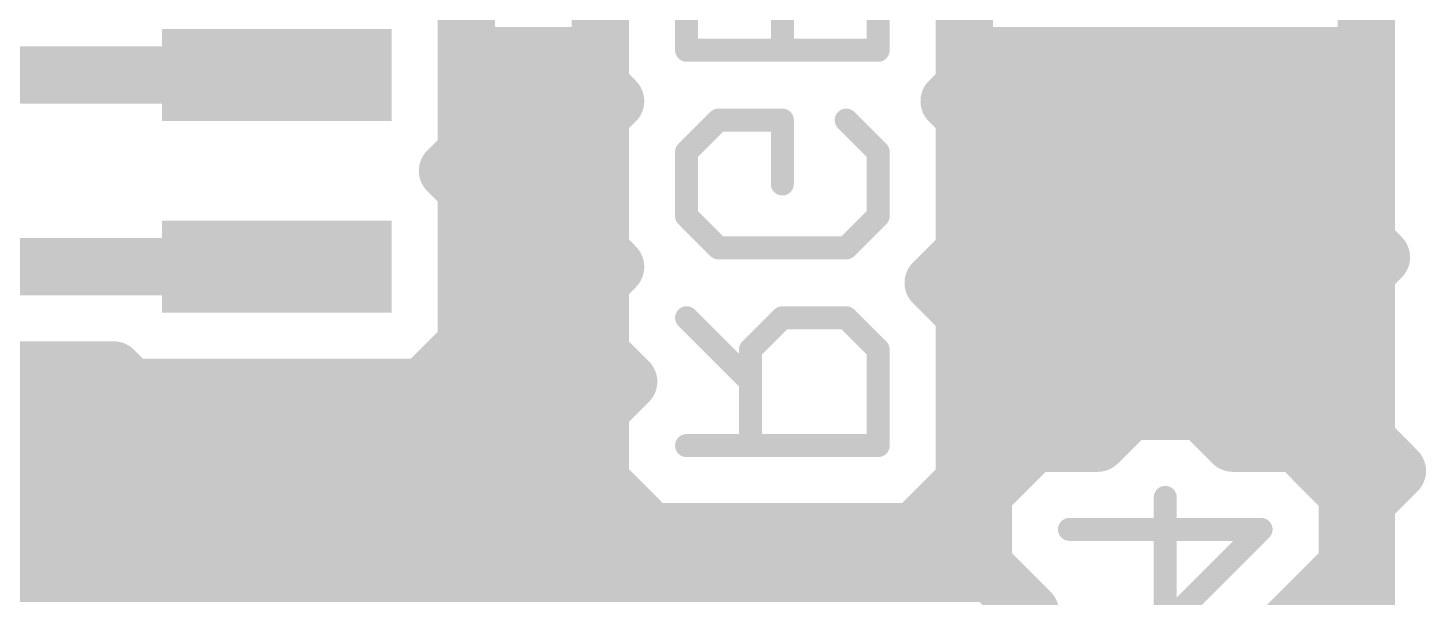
# Model space of a CAD drawing. Extents: x 0 to 60.4, y 0 to 60.5.
# Drawn here: x 10.03 to 19.31, y 23.08 to 26.85 of the extents above; entities that cross this region are included whole.
import ezdxf

# ---------------------------------------------------------------- set-up
doc = ezdxf.new("R2010")
doc.units = 0
doc.layers.add('16', color=175, linetype='CONTINUOUS')

# ---------------------------------------------------------------- blocks, each defined once
blk = doc.blocks.new('RECT')
blk.add_solid([(-0.5, -0.5), (0.5, -0.5), (-0.5, 0.5), (0.5, 0.5)])

msp = doc.modelspace()

# ---------------------------------------------------------------- linework, layer by layer
at = {"layer": '16'}
for points, const_width in [([(13.8303, 27.3444), (13.8303, 26.4697)], 0.381), ([(16.2444, 26.4697), (16.2444, 27.3396)], 0.381), ([(14.4018, 27.342), (14.4018, 26.7065)], 0.1524), ([(15.0373, 26.7065), (15.0373, 27.342)], 0.1524), ([(15.6729, 26.7065), (15.6729, 27.342)], 0.1524), ([(18.9103, 27.1942), (18.9103, 25.435)], 0.381), ([(12.9413, 26.033), (12.9413, 27.053)], 0.381), ([(12.9413, 26.67), (13.8303, 26.67)], 0.381), ([(16.2444, 26.67), (18.9103, 26.67)], 0.381), ([(11.684, 26.543), (9.525, 26.543)], 0.381), ([(14.4018, 26.7065), (15.6729, 26.7065)], 0.1524), ([(13.8303, 26.4697), (13.9307, 26.3694)], 0.381), ([(16.144, 26.3694), (16.2444, 26.4697)], 0.381), ([(13.9307, 26.3694), (13.8303, 26.269)], 0.381), ([(16.2364, 26.2769), (16.144, 26.3694)], 0.381), ([(12.9413, 26.289), (13.8503, 26.289)], 0.381), ([(13.8303, 26.269), (13.8303, 26.0298)], 0.381), ([(16.2244, 26.289), (18.9103, 26.289)], 0.381), ([(16.2444, 26.269), (16.2364, 26.2769)], 0.381), ([(16.2444, 26.0347), (16.2444, 26.269)], 0.381), ([(16.2444, 26.269), (16.2444, 26.269)], 0.381), ([(14.4018, 26.0323), (14.6136, 26.2441)], 0.1524), ([(14.6136, 26.2441), (15.0373, 26.2441)], 0.1524), ([(15.0373, 26.2441), (15.0373, 25.8204)], 0.1524), ([(15.461, 26.2441), (15.6729, 26.0323)], 0.1524), ([(12.8163, 25.908), (12.9413, 26.033)], 0.381), ([(13.8303, 26.0298), (13.8303, 25.3719)], 0.381), ([(16.2444, 25.3719), (16.2444, 26.0347)], 0.381), ([(12.9413, 25.783), (12.8163, 25.908)], 0.381), ([(12.8163, 25.908), (13.8303, 25.908)], 0.381), ([(14.4018, 25.6086), (14.4018, 26.0323)], 0.1524), ([(15.6729, 26.0323), (15.6729, 25.6086)], 0.1524), ([(16.2444, 25.908), (18.9103, 25.908)], 0.381), ([(12.9413, 24.763), (12.9413, 25.783)], 0.381), ([(12.9413, 25.527), (13.8303, 25.527)], 0.381), ([(16.2444, 25.527), (18.9103, 25.527)], 0.381), ([(14.6136, 25.3967), (14.4018, 25.6086)], 0.1524), ([(15.6729, 25.6086), (15.461, 25.3967)], 0.1524), ([(18.9103, 25.435), (19.0107, 25.3347)], 0.381), ([(13.8303, 25.3719), (13.9307, 25.2715)], 0.381), ([(16.0381, 25.1656), (16.2444, 25.3719)], 0.381), ([(19.0107, 25.3347), (18.9103, 25.2343)], 0.381), ([(11.684, 25.273), (9.779, 25.273)], 0.381), ([(13.9307, 25.2715), (13.8303, 25.1711)], 0.381), ([(15.461, 25.3967), (14.6136, 25.3967)], 0.1524), ([(18.9103, 25.2343), (18.9103, 24.1253)], 0.381), ([(12.9413, 25.146), (13.8303, 25.146)], 0.381), ([(13.8303, 25.1711), (13.8303, 24.6977)], 0.381), ([(16.2444, 24.9593), (16.0381, 25.1656)], 0.381), ([(16.0577, 25.146), (18.9103, 25.146)], 0.381), ([(16.2444, 24.7201), (16.2444, 24.9593)], 0.381), ([(12.6512, 24.4729), (12.9413, 24.763)], 0.381), ([(12.9413, 24.765), (13.8303, 24.765)], 0.381), ([(14.8255, 24.5107), (14.4018, 24.9344)], 0.1524), ([(15.0373, 24.9344), (14.8255, 24.7226)], 0.1524), ([(15.461, 24.9344), (15.0373, 24.9344)], 0.1524), ([(15.6729, 24.7226), (15.461, 24.9344)], 0.1524), ([(16.2444, 24.765), (18.9103, 24.765)], 0.381), ([(13.8303, 24.6977), (14.0173, 24.5107)], 0.381), ([(16.2444, 23.8503), (16.2444, 24.7201)], 0.381), ([(9.6426, 24.5872), (10.6025, 24.5872)], 0.381), ([(10.6025, 24.5872), (10.7168, 24.4729)], 0.381), ([(14.8255, 24.7226), (14.8255, 24.087)], 0.1524), ([(15.6729, 24.087), (15.6729, 24.7226)], 0.1524), ([(14.0173, 24.5107), (13.8303, 24.3237)], 0.381), ([(10.7168, 24.4729), (12.6512, 24.4729)], 0.381), ([(7.4803, 24.384), (13.8906, 24.384)], 0.381), ([(13.8303, 24.3237), (13.8303, 23.8503)], 0.381), ([(16.2444, 24.384), (18.9103, 24.384)], 0.381), ([(17.3406, 24.3154), (17.1288, 24.1035)], 0.381), ([(17.8141, 24.3154), (17.3406, 24.3154)], 0.381), ([(18.0259, 24.1035), (17.8141, 24.3154)], 0.381), ([(18.9103, 24.1253), (19.1166, 23.919)], 0.381), ([(16.7051, 24.1035), (16.3703, 23.7687)], 0.381), ([(17.1288, 24.1035), (16.7051, 24.1035)], 0.381), ([(18.4496, 24.1035), (18.0259, 24.1035)], 0.381), ([(18.7844, 23.7687), (18.4496, 24.1035)], 0.381), ([(7.4803, 24.003), (13.8303, 24.003)], 0.381), ([(14.4018, 24.087), (15.6729, 24.087)], 0.1524), ([(16.2444, 24.003), (16.6046, 24.003)], 0.381), ([(18.5501, 24.003), (19.0326, 24.003)], 0.381), ([(13.8303, 23.8503), (14.1651, 23.5155)], 0.381), ([(15.9096, 23.5155), (16.2444, 23.8503)], 0.381), ([(19.1166, 23.919), (18.9103, 23.7127)], 0.381), ([(16.3703, 23.7687), (16.3703, 23.2953)], 0.381), ([(18.7844, 23.2953), (18.7844, 23.7687)], 0.381), ([(18.9103, 23.7127), (18.9103, 23.4736)], 0.381), ([(7.4803, 23.622), (14.0586, 23.622)], 0.381), ([(16.0161, 23.622), (16.3703, 23.622)], 0.381), ([(17.5773, 22.8965), (17.5773, 23.7439)], 0.1524), ([(18.7844, 23.622), (18.9103, 23.622)], 0.381), ([(14.1651, 23.5155), (15.9096, 23.5155)], 0.381), ([(18.9103, 23.4736), (18.9103, 21.5059)], 0.381), ([(16.9418, 23.532), (18.2129, 23.532)], 0.1524), ([(18.2129, 23.532), (17.5773, 22.8965)], 0.1524), ([(16.3703, 23.2953), (16.6825, 22.9831)], 0.381), ([(18.4496, 22.9605), (18.7703, 23.2812)], 0.381), ([(18.7703, 23.2812), (18.7844, 23.2953)], 0.381), ([(7.2283, 23.241), (16.4246, 23.241)], 0.381), ([(18.7301, 23.241), (18.9103, 23.241)], 0.381), ([(16.6825, 22.9831), (16.3703, 22.6709)], 0.381), ([(18.071, 22.5819), (18.4496, 22.9605)], 0.381), ([(18.4496, 22.9605), (18.4496, 22.9605)], 0.381)]:
    msp.add_lwpolyline(points, dxfattribs=dict(at, const_width=const_width))
for points, const_width in [([(12.9413, 26.7653, 1), (12.9413, 26.5748)], 0.1905), ([(13.8303, 26.5748, 1), (13.8303, 26.7653)], 0.1905), ([(16.2444, 26.7653, 1), (16.2444, 26.5748)], 0.1905), ([(18.9103, 26.5748, 1), (18.9103, 26.7653)], 0.1905), ([(11.684, 26.4478, 1), (11.684, 26.6383)], 0.1905), ([(14.4018, 26.7446, 1), (14.4018, 26.6684)], 0.0762), ([(14.3637, 26.7065, 1), (14.4399, 26.7065)], 0.0762), ([(14.9992, 26.7065, 1), (15.0754, 26.7065)], 0.0762), ([(15.6348, 26.7065, 1), (15.711, 26.7065)], 0.0762), ([(15.6729, 26.6684, 1), (15.6729, 26.7446)], 0.0762), ([(13.8977, 26.5371, 1), (13.7629, 26.4024)], 0.1905), ([(16.3117, 26.4024, 1), (16.177, 26.5371)], 0.1905), ([(13.7351, 26.4697, 1), (13.9256, 26.4697)], 0.1905), ([(13.8633, 26.302, 1), (13.998, 26.4367)], 0.1905), ([(13.998, 26.302, 1), (13.8633, 26.4367)], 0.1905), ([(16.2114, 26.4367, 1), (16.0767, 26.302)], 0.1905), ([(16.0767, 26.4367, 1), (16.2114, 26.302)], 0.1905), ([(16.1491, 26.4697, 1), (16.3396, 26.4697)], 0.1905), ([(12.9413, 26.3843, 1), (12.9413, 26.1938)], 0.1905), ([(13.9255, 26.269, 1), (13.735, 26.269)], 0.1905), ([(13.7629, 26.3363, 1), (13.8976, 26.2016)], 0.1905), ([(13.8503, 26.1938, 1), (13.8503, 26.3843)], 0.1905), ([(16.2244, 26.3843, 1), (16.2244, 26.1938)], 0.1905), ([(16.3038, 26.3443, 1), (16.1691, 26.2096)], 0.1905), ([(16.3396, 26.269, 1), (16.1491, 26.269)], 0.1905), ([(16.3117, 26.3363, 1), (16.177, 26.2016)], 0.1905), ([(16.1691, 26.2096, 1), (16.3038, 26.3443)], 0.1905), ([(16.177, 26.2016, 1), (16.3117, 26.3363)], 0.1905), ([(16.177, 26.2016, 1), (16.3117, 26.3364)], 0.1905), ([(18.9103, 26.1938, 1), (18.9103, 26.3843)], 0.1905), ([(14.6136, 26.2822, 1), (14.6136, 26.206)], 0.0762), ([(14.6406, 26.2172, 1), (14.5867, 26.2711)], 0.0762), ([(15.0754, 26.2441, 1), (14.9992, 26.2441)], 0.0762), ([(15.0373, 26.206, 1), (15.0373, 26.2822)], 0.0762), ([(15.488, 26.2711, 1), (15.4341, 26.2172)], 0.0762), ([(13.0086, 25.9657, 1), (12.8739, 26.1004)], 0.1905), ([(13.9256, 26.0298, 1), (13.7351, 26.0298)], 0.1905), ([(16.3396, 26.0347, 1), (16.1491, 26.0347)], 0.1905), ([(12.8163, 26.0033, 1), (12.8163, 25.8128)], 0.1905), ([(12.8836, 25.9753, 1), (12.7489, 25.8406)], 0.1905), ([(12.7489, 25.9753, 1), (12.8836, 25.8406)], 0.1905), ([(12.846, 26.033, 1), (13.0365, 26.033)], 0.1905), ([(13.7351, 26.0298, 1), (13.9255, 26.0298)], 0.1905), ([(13.8303, 25.8128, 1), (13.8303, 26.0033)], 0.1905), ([(14.4399, 26.0323, 1), (14.3637, 26.0323)], 0.0762), ([(14.3749, 26.0592, 1), (14.4287, 26.0053)], 0.0762), ([(15.711, 26.0323, 1), (15.6348, 26.0323)], 0.0762), ([(15.6459, 26.0053, 1), (15.6998, 26.0592)], 0.0762), ([(16.1491, 26.0347, 1), (16.3396, 26.0347)], 0.1905), ([(16.2444, 26.0033, 1), (16.2444, 25.8128)], 0.1905), ([(18.9103, 25.8128, 1), (18.9103, 26.0033)], 0.1905), ([(13.0365, 25.783, 1), (12.846, 25.783)], 0.1905), ([(12.8739, 25.7156, 1), (13.0086, 25.8503)], 0.1905), ([(14.9992, 25.8204, 1), (15.0754, 25.8204)], 0.0762), ([(12.9413, 25.6223, 1), (12.9413, 25.4318)], 0.1905), ([(13.8303, 25.4318, 1), (13.8303, 25.6223)], 0.1905), ([(16.2444, 25.6223, 1), (16.2444, 25.4318)], 0.1905), ([(18.9103, 25.4318, 1), (18.9103, 25.6223)], 0.1905), ([(14.4287, 25.6355, 1), (14.3749, 25.5816)], 0.0762), ([(14.3637, 25.6086, 1), (14.4399, 25.6086)], 0.0762), ([(15.6348, 25.6086, 1), (15.711, 25.6086)], 0.0762), ([(15.6998, 25.5816, 1), (15.6459, 25.6355)], 0.0762), ([(18.9777, 25.5024, 1), (18.8429, 25.3677)], 0.1905), ([(13.8977, 25.4392, 1), (13.7629, 25.3045)], 0.1905), ([(16.3117, 25.3045, 1), (16.177, 25.4392)], 0.1905), ([(18.815, 25.435, 1), (19.0055, 25.435)], 0.1905), ([(19.078, 25.2673, 1), (18.9433, 25.402)], 0.1905), ([(11.684, 25.1777, 1), (11.684, 25.3682)], 0.1905), ([(13.7351, 25.3719, 1), (13.9256, 25.3719)], 0.1905), ([(13.998, 25.2041, 1), (13.8633, 25.3388)], 0.1905), ([(13.8633, 25.2041, 1), (13.998, 25.3388)], 0.1905), ([(14.6136, 25.4348, 1), (14.6136, 25.3586)], 0.0762), ([(14.5867, 25.3698, 1), (14.6406, 25.4237)], 0.0762), ([(15.4341, 25.4237, 1), (15.488, 25.3698)], 0.0762), ([(15.461, 25.3586, 1), (15.461, 25.4348)], 0.0762), ([(16.1491, 25.3719, 1), (16.3396, 25.3719)], 0.1905), ([(19.0055, 25.2343, 1), (18.815, 25.2343)], 0.1905), ([(18.9433, 25.2673, 1), (19.078, 25.402)], 0.1905), ([(12.9413, 25.2413, 1), (12.9413, 25.0508)], 0.1905), ([(13.9256, 25.1711, 1), (13.7351, 25.1711)], 0.1905), ([(13.7629, 25.2385, 1), (13.8977, 25.1038)], 0.1905), ([(13.8303, 25.0508, 1), (13.8303, 25.2413)], 0.1905), ([(16.1054, 25.2329, 1), (15.9707, 25.0982)], 0.1905), ([(15.9707, 25.2329, 1), (16.1054, 25.0982)], 0.1905), ([(16.0577, 25.2413, 1), (16.0577, 25.0508)], 0.1905), ([(18.8429, 25.3017, 1), (18.9777, 25.167)], 0.1905), ([(18.9103, 25.0508, 1), (18.9103, 25.2413)], 0.1905), ([(16.3396, 24.9593, 1), (16.1491, 24.9593)], 0.1905), ([(16.177, 24.8919, 1), (16.3117, 25.0266)], 0.1905), ([(12.9413, 24.8603, 1), (12.9413, 24.6698)], 0.1905), ([(13.0086, 24.6957, 1), (12.8739, 24.8304)], 0.1905), ([(13.8303, 24.6698, 1), (13.8303, 24.8603)], 0.1905), ([(14.4287, 24.9613, 1), (14.3749, 24.9075)], 0.0762), ([(15.0373, 24.9725, 1), (15.0373, 24.8963)], 0.0762), ([(15.0643, 24.9075, 1), (15.0104, 24.9613)], 0.0762), ([(15.488, 24.9613, 1), (15.4341, 24.9075)], 0.0762), ([(15.461, 24.8963, 1), (15.461, 24.9725)], 0.0762), ([(16.2444, 24.8603, 1), (16.2444, 24.6698)], 0.1905), ([(18.9103, 24.6698, 1), (18.9103, 24.8603)], 0.1905), ([(12.846, 24.763, 1), (13.0365, 24.763)], 0.1905), ([(13.8977, 24.765, 1), (13.7629, 24.6303)], 0.1905), ([(16.3396, 24.7201, 1), (16.1491, 24.7201)], 0.1905), ([(10.6699, 24.6546, 1), (10.5352, 24.5198)], 0.1905), ([(10.6025, 24.492, 1), (10.6025, 24.6825)], 0.1905), ([(13.7351, 24.6977, 1), (13.9256, 24.6977)], 0.1905), ([(14.8636, 24.7226, 1), (14.7874, 24.7226)], 0.0762), ([(14.7986, 24.7495, 1), (14.8524, 24.6956)], 0.0762), ([(15.711, 24.7226, 1), (15.6348, 24.7226)], 0.0762), ([(15.6459, 24.6956, 1), (15.6998, 24.7495)], 0.0762), ([(16.1491, 24.7201, 1), (16.3396, 24.7201)], 0.1905), ([(14.0846, 24.4434, 1), (13.9499, 24.5781)], 0.1905), ([(13.9499, 24.4434, 1), (14.0846, 24.5781)], 0.1905), ([(10.7168, 24.5682, 1), (10.7168, 24.3777)], 0.1905), ([(10.6495, 24.4055, 1), (10.7842, 24.5403)], 0.1905), ([(12.5838, 24.5403, 1), (12.7185, 24.4055)], 0.1905), ([(12.6512, 24.3777, 1), (12.6512, 24.5682)], 0.1905), ([(13.9256, 24.3237, 1), (13.7351, 24.3237)], 0.1905), ([(13.7629, 24.3911, 1), (13.8977, 24.2564)], 0.1905), ([(13.8906, 24.2888, 1), (13.8906, 24.4793)], 0.1905), ([(14.7986, 24.4838, 1), (14.8524, 24.5376)], 0.0762), ([(16.2444, 24.4793, 1), (16.2444, 24.2888)], 0.1905), ([(17.3406, 24.4106, 1), (17.3406, 24.2201)], 0.1905), ([(17.408, 24.248, 1), (17.2733, 24.3827)], 0.1905), ([(17.8814, 24.3827, 1), (17.7467, 24.248)], 0.1905), ([(17.8141, 24.2201, 1), (17.8141, 24.4106)], 0.1905), ([(18.9103, 24.2888, 1), (18.9103, 24.4793)], 0.1905), ([(18.9777, 24.1927, 1), (18.8429, 24.058)], 0.1905), ([(16.7051, 24.1988, 1), (16.7051, 24.0083)], 0.1905), ([(16.7724, 24.0362, 1), (16.6377, 24.1709)], 0.1905), ([(17.0614, 24.1709, 1), (17.1961, 24.0362)], 0.1905), ([(17.1288, 24.0083, 1), (17.1288, 24.1988)], 0.1905), ([(18.0259, 24.1988, 1), (18.0259, 24.0083)], 0.1905), ([(17.9586, 24.0362, 1), (18.0933, 24.1709)], 0.1905), ([(18.517, 24.1709, 1), (18.3823, 24.0362)], 0.1905), ([(18.4496, 24.0083, 1), (18.4496, 24.1988)], 0.1905), ([(18.815, 24.1253, 1), (19.0055, 24.1253)], 0.1905), ([(13.8303, 23.9078, 1), (13.8303, 24.0983)], 0.1905), ([(14.4018, 24.1251, 1), (14.4018, 24.0489)], 0.0762), ([(14.7874, 24.087, 1), (14.8636, 24.087)], 0.0762), ([(15.6348, 24.087, 1), (15.711, 24.087)], 0.0762), ([(15.6729, 24.0489, 1), (15.6729, 24.1251)], 0.0762), ([(16.2444, 24.0983, 1), (16.2444, 23.9078)], 0.1905), ([(16.6046, 23.9078, 1), (16.6046, 24.0983)], 0.1905), ([(18.5501, 24.0983, 1), (18.5501, 23.9078)], 0.1905), ([(19.0326, 23.9078, 1), (19.0326, 24.0983)], 0.1905), ([(13.8977, 23.9176, 1), (13.7629, 23.7829)], 0.1905), ([(16.3117, 23.7829, 1), (16.177, 23.9176)], 0.1905), ([(19.1839, 23.8517, 1), (19.0492, 23.9864)], 0.1905), ([(19.0492, 23.8517, 1), (19.1839, 23.9864)], 0.1905), ([(13.7351, 23.8503, 1), (13.9256, 23.8503)], 0.1905), ([(16.1491, 23.8503, 1), (16.3396, 23.8503)], 0.1905), ([(16.4656, 23.7687, 1), (16.2751, 23.7687)], 0.1905), ([(16.3029, 23.8361, 1), (16.4377, 23.7014)], 0.1905), ([(18.8796, 23.7687, 1), (18.6891, 23.7687)], 0.1905), ([(18.717, 23.7014, 1), (18.8517, 23.8361)], 0.1905), ([(19.0055, 23.7127, 1), (18.815, 23.7127)], 0.1905), ([(18.8429, 23.7801, 1), (18.9776, 23.6454)], 0.1905), ([(14.0586, 23.5267, 1), (14.0586, 23.7172)], 0.1905), ([(16.0161, 23.7172, 1), (16.0161, 23.5267)], 0.1905), ([(16.3703, 23.5267, 1), (16.3703, 23.7172)], 0.1905), ([(17.6154, 23.7439, 1), (17.5392, 23.7439)], 0.0762), ([(18.7844, 23.7172, 1), (18.7844, 23.5267)], 0.1905), ([(18.9103, 23.5267, 1), (18.9103, 23.7172)], 0.1905), ([(14.1651, 23.6108, 1), (14.1651, 23.4203)], 0.1905), ([(14.0977, 23.4482, 1), (14.2324, 23.5829)], 0.1905), ([(15.8423, 23.5829, 1), (15.977, 23.4482)], 0.1905), ([(15.9096, 23.4203, 1), (15.9096, 23.6108)], 0.1905), ([(19.0055, 23.4736, 1), (18.815, 23.4736)], 0.1905), ([(16.9418, 23.5701, 1), (16.9418, 23.4939)], 0.0762), ([(18.2398, 23.5051, 1), (18.1859, 23.5589)], 0.0762), ([(18.2129, 23.4939, 1), (18.2129, 23.5701)], 0.0762), ([(18.8151, 23.4736, 1), (19.0055, 23.4736)], 0.1905), ([(16.4377, 23.3626, 1), (16.3029, 23.2279)], 0.1905), ([(18.8376, 23.2138, 1), (18.7029, 23.3485)], 0.1905), ([(18.8517, 23.2279, 1), (18.717, 23.3626)], 0.1905), ([(16.2751, 23.2953, 1), (16.4656, 23.2953)], 0.1905), ([(16.4246, 23.1457, 1), (16.4246, 23.3362)], 0.1905), ([(18.7301, 23.3362, 1), (18.7301, 23.1457)], 0.1905), ([(18.7029, 23.3485, 1), (18.8376, 23.2138)], 0.1905), ([(18.6891, 23.2953, 1), (18.8796, 23.2953)], 0.1905), ([(18.9103, 23.1457, 1), (18.9103, 23.3362)], 0.1905), ([(16.7499, 22.9157, 1), (16.6152, 23.0504)], 0.1905), ([(16.6152, 22.9157, 1), (16.7499, 23.0504)], 0.1905), ([(18.4496, 23.0558, 1), (18.4496, 22.8653)], 0.1905), ([(18.3823, 23.0279, 1), (18.517, 22.8932)], 0.1905), ([(18.517, 22.8932, 1), (18.3823, 23.0279)], 0.1905), ([(18.4496, 22.8653, 1), (18.4496, 23.0558)], 0.1905)]:
    msp.add_lwpolyline(points, format="xyb", dxfattribs=dict(at, const_width=const_width))

# ---------------------------------------------------------------- block references
at = {"layer": '16', "xscale": 0.6096, "yscale": 1.524, "rotation": 90}
for p in [(11.684, 26.543), (11.684, 25.273), (11.684, 24.003)]:
    msp.add_blockref('RECT', p, dxfattribs=at)

doc.saveas('drawing.dxf')
